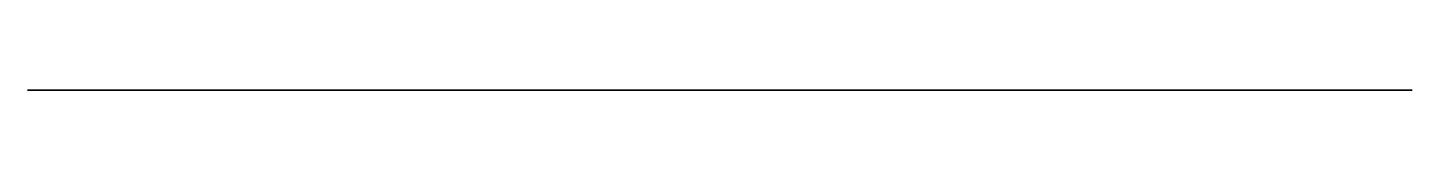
# Model space of a CAD drawing. Header units: millimetres. Extents: x -95.5 to -74.3, y 0 to 0.
import ezdxf

# ---------------------------------------------------------------- set-up
doc = ezdxf.new("R2010")
doc.units = ezdxf.units.MM
doc.layers.get('0').update_dxf_attribs({"color": 194, "true_color": 0x551cb1})

msp = doc.modelspace()

# ---------------------------------------------------------------- linework, layer by layer
at = {"color": 74, "true_color": 0x58b11b}
msp.add_polyline3d([(-87.402, 0, 124.218), (-95.527, 0, 124.218), (-95.527, 0, -115.26), (-74.294, 0, -115.26), (-74.294, 0, 97.981), (-82.822, 0, 109.793), (-87.402, 0, 109.793)], close=True, dxfattribs=at)

doc.saveas('drawing.dxf')
